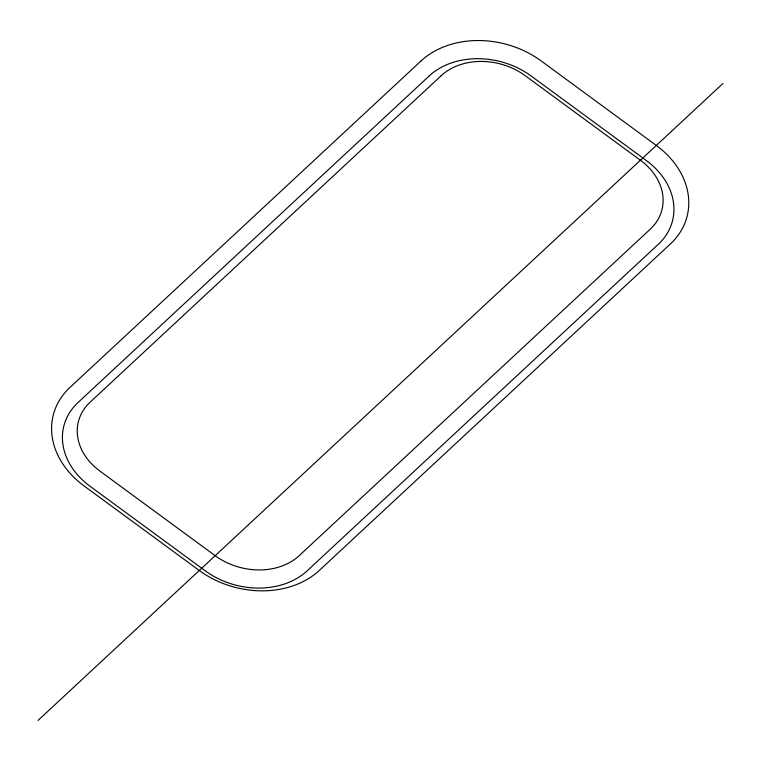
<?xml version="1.0" encoding="UTF-8"?>
<svg xmlns="http://www.w3.org/2000/svg" width="761" height="761" viewBox="0 0 761 761"><rect width="100%" height="100%" fill="white"/><g stroke="black" fill="none" stroke-linecap="round" stroke-linejoin="round"><path stroke-width="1.14" d="M38.05 720.42L722.95 83.472M421.004 60.985L70.012 387.397A86.535 68.376 14.6 0 0 84.052 485.927L199.277 570.484A86.535 68.376 14.6 0 0 319.363 570.389L670.355 243.977A86.535 68.376 14.6 0 0 656.305 145.446L541.09 60.89A86.535 68.376 14.6 0 0 421.004 60.985M429.052 76.071L78.069 402.483A73.551 58.121 14.6 0 0 90.007 486.231L205.223 570.788A73.551 58.121 14.6 0 0 307.301 570.702L658.284 244.291A73.551 58.121 14.6 0 0 646.346 160.542L531.13 75.986A73.551 58.121 14.6 0 0 429.052 76.071M441.123 75.748L90.131 402.169A60.576 47.867 14.6 0 0 99.967 471.135L215.182 555.692A60.576 47.867 14.6 0 0 299.244 555.625L650.227 229.204A60.576 47.867 14.6 0 0 640.401 160.238L525.185 75.681A60.576 47.867 14.6 0 0 441.123 75.748"/></g></svg>
